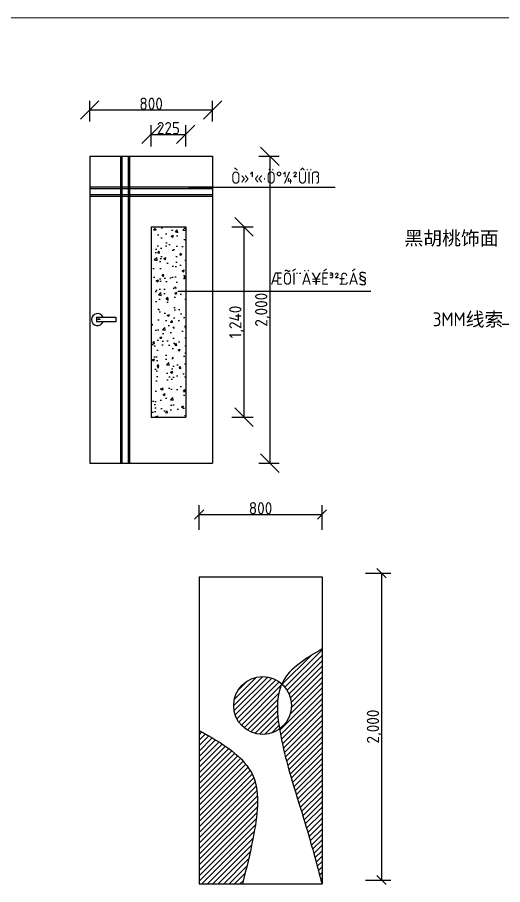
# Model space of a CAD drawing. Extents: x -42728 to 99010, y -18674 to 47645.
# Drawn here: x 17772 to 20931, y 11683 to 17334 of the extents above; entities that cross this region are included whole.
import ezdxf

# ---------------------------------------------------------------- set-up
doc = ezdxf.new("R2010")
doc.units = 0
doc.header["$LTSCALE"] = 100
doc.header["$MEASUREMENT"] = 0
doc.layers.get('0').update_dxf_attribs({"linetype": 'CONTINUOUS'})
doc.layers.get('DEFPOINTS').update_dxf_attribs({"linetype": 'CONTINUOUS'})
for name, color, linetype in [('3', 4, 'CONTINUOUS'), ('FUN', 8, 'CONTINUOUS'), ('LAYER4', 4, 'CONTINUOUS')]:
    doc.layers.add(name, color=color, linetype=linetype)
doc.styles.get("Standard").update_dxf_attribs({"font": 'ISOCP'})
doc.dimstyles.get("Standard").update_dxf_attribs({"dimtxt": 2.5, "dimasz": 2.5, "dimexe": 1.25, "dimexo": 0.625, "dimtad": 1, "dimdec": 4, "dimdsep": 46, "dimlunit": 6, "dimtxsty": 'Standard', "dimcen": 2.5, "dimadec": 0, "dimazin": 0, "dimtfac": 1, "dimtdec": 4, "dimtmove": 0, "dimatfit": 3, "dimfxl": 1, "dimtolj": 1, "dimtzin": 0, "dimarcsym": 0})

# ---------------------------------------------------------------- blocks, each defined once
blk = doc.blocks.new('_OBLIQUE')
at = {"color": 0, "linetype": 'ByBlock'}
blk.add_line((-0.5, -0.5), (0.5, 0.5), dxfattribs=at)
blk = doc.blocks.new('*D905')
at = {"color": 2, "linetype": 'ByBlock', "transparency": 16777216}
for p, q in [((18242.5, 16655.4), (18242.5, 16790.6)), ((19042.5, 16655.4), (19042.5, 16790.6)), ((18242.5, 16730.6), (19042.5, 16730.6))]:
    blk.add_line(p, q, dxfattribs=at)
at = {"layer": 'DEFPOINTS', "color": 0, "linetype": 'ByBlock', "transparency": 16777216}
for p in [(19042.5, 16730.6), (18242.5, 15955.4), (19042.5, 15955.4)]:
    blk.add_point(p, dxfattribs=at)
at = {"color": 2, "linetype": 'ByBlock', "transparency": 16777216, "xscale": 120, "yscale": 120, "zscale": 120, "rotation": 180}
blk.add_blockref('_OBLIQUE', (18242.5, 16730.6), dxfattribs=at)
at = {"color": 2, "linetype": 'ByBlock', "transparency": 16777216, "xscale": 120, "yscale": 120, "zscale": 120}
blk.add_blockref('_OBLIQUE', (19042.5, 16730.6), dxfattribs=at)
at = {"color": 1, "linetype": 'ByBlock', "transparency": 16777216, "insert": (18642.5, 16771.2), "char_height": 80, "attachment_point": 5}
blk.add_mtext('\\A1;800', dxfattribs=at)
blk = doc.blocks.new('*D918')
at = {"color": 2, "linetype": 'ByBlock', "transparency": 16777216}
for p, q in [((19342.7, 16429), (19475, 16429)), ((19415, 16429), (19415, 14429)), ((19342.7, 14429), (19475, 14429))]:
    blk.add_line(p, q, dxfattribs=at)
at = {"layer": 'DEFPOINTS', "color": 0, "linetype": 'ByBlock', "transparency": 16777216}
for p in [(18642.7, 16429), (18642.7, 14429), (19415, 14429)]:
    blk.add_point(p, dxfattribs=at)
at = {"color": 2, "linetype": 'ByBlock', "transparency": 16777216, "xscale": 120, "yscale": 120, "zscale": 120}
for p, rotation in [((19415, 16429), 90), ((19415, 14429), 270)]:
    blk.add_blockref('_OBLIQUE', p, dxfattribs=dict(at, rotation=rotation))
at = {"color": 1, "linetype": 'ByBlock', "transparency": 16777216, "insert": (19368.4, 15429), "char_height": 80, "attachment_point": 5, "rotation": 90}
blk.add_mtext('\\A1;2,000', dxfattribs=at)
blk = doc.blocks.new('*D919')
at = {"color": 2, "linetype": 'ByBlock', "transparency": 16777216}
for p, q in [((19167.7, 15969), (19306.4, 15969)), ((19246.4, 15969), (19246.4, 14729)), ((19167.7, 14729), (19306.4, 14729))]:
    blk.add_line(p, q, dxfattribs=at)
at = {"layer": 'DEFPOINTS', "color": 0, "linetype": 'ByBlock', "transparency": 16777216}
for p in [(18467.7, 15969), (18467.7, 14729), (19246.4, 14729)]:
    blk.add_point(p, dxfattribs=at)
at = {"color": 2, "linetype": 'ByBlock', "transparency": 16777216, "xscale": 120, "yscale": 120, "zscale": 120}
for p, rotation in [((19246.4, 15969), 90), ((19246.4, 14729), 270)]:
    blk.add_blockref('_OBLIQUE', p, dxfattribs=dict(at, rotation=rotation))
at = {"color": 1, "linetype": 'ByBlock', "transparency": 16777216, "insert": (19199.8, 15349), "char_height": 80, "attachment_point": 5, "rotation": 90}
blk.add_mtext('\\A1;1,240', dxfattribs=at)
blk = doc.blocks.new('*D920')
at = {"color": 2, "linetype": 'ByBlock', "transparency": 16777216}
for p, q in [((18642.5, 16492.8), (18642.5, 16631.4)), ((18867.5, 16492.8), (18867.5, 16631.4)), ((18642.5, 16571.4), (18867.5, 16571.4))]:
    blk.add_line(p, q, dxfattribs=at)
at = {"layer": 'DEFPOINTS', "color": 0, "linetype": 'ByBlock', "transparency": 16777216}
for p in [(18867.5, 16571.4), (18642.5, 15792.8), (18867.5, 15792.8)]:
    blk.add_point(p, dxfattribs=at)
at = {"color": 2, "linetype": 'ByBlock', "transparency": 16777216, "xscale": 120, "yscale": 120, "zscale": 120, "rotation": 180}
blk.add_blockref('_OBLIQUE', (18642.5, 16571.4), dxfattribs=at)
at = {"color": 2, "linetype": 'ByBlock', "transparency": 16777216, "xscale": 120, "yscale": 120, "zscale": 120}
blk.add_blockref('_OBLIQUE', (18867.5, 16571.4), dxfattribs=at)
at = {"color": 1, "linetype": 'ByBlock', "transparency": 16777216, "insert": (18755, 16612), "char_height": 80, "attachment_point": 5}
blk.add_mtext('\\A1;225', dxfattribs=at)
blk = doc.blocks.new('*D922')
at = {"color": 2, "linetype": 'ByBlock', "transparency": 16777216}
for p, q in [((20037.1, 13713), (20202.4, 13713)), ((20142.4, 13713), (20142.4, 11713)), ((20037.1, 11713), (20202.4, 11713))]:
    blk.add_line(p, q, dxfattribs=at)
at = {"layer": 'DEFPOINTS', "color": 0, "linetype": 'ByBlock', "transparency": 16777216}
for p in [(19337.1, 13713), (19337.1, 11713), (20142.4, 11713)]:
    blk.add_point(p, dxfattribs=at)
at = {"color": 2, "linetype": 'ByBlock', "transparency": 16777216, "xscale": 60, "yscale": 60, "zscale": 60}
for p, rotation in [((20142.4, 13713), 90), ((20142.4, 11713), 270)]:
    blk.add_blockref('_OBLIQUE', p, dxfattribs=dict(at, rotation=rotation))
at = {"color": 1, "linetype": 'ByBlock', "transparency": 16777216, "insert": (20095.7, 12713), "char_height": 80, "attachment_point": 5, "rotation": 90}
blk.add_mtext('\\A1;2,000', dxfattribs=at)
blk = doc.blocks.new('*D923')
at = {"color": 2, "linetype": 'ByBlock', "transparency": 16777216}
for p, q in [((18954.9, 13995.7), (18954.9, 14154.8)), ((19754.9, 13995.7), (19754.9, 14154.8)), ((18954.9, 14094.8), (19754.9, 14094.8))]:
    blk.add_line(p, q, dxfattribs=at)
at = {"layer": 'DEFPOINTS', "color": 0, "linetype": 'ByBlock', "transparency": 16777216}
for p in [(19754.9, 14094.8), (18954.9, 13295.7), (19754.9, 13295.7)]:
    blk.add_point(p, dxfattribs=at)
at = {"color": 2, "linetype": 'ByBlock', "transparency": 16777216, "xscale": 60, "yscale": 60, "zscale": 60, "rotation": 180}
blk.add_blockref('_OBLIQUE', (18954.9, 14094.8), dxfattribs=at)
at = {"color": 2, "linetype": 'ByBlock', "transparency": 16777216, "xscale": 60, "yscale": 60, "zscale": 60}
blk.add_blockref('_OBLIQUE', (19754.9, 14094.8), dxfattribs=at)
at = {"color": 1, "linetype": 'ByBlock', "transparency": 16777216, "insert": (19354.9, 14135.4), "char_height": 80, "attachment_point": 5}
blk.add_mtext('\\A1;800', dxfattribs=at)

msp = doc.modelspace()

# ---------------------------------------------------------------- hatches: boundary and pattern name
h = msp.add_hatch()
h.set_pattern_fill('AR-CONC', color=1, scale=20, style=0)
h.set_pattern_definition([(50, (14912.3, -4296.02), (143.45204, -12.5504), [15, -165]), (355, (14912.3, -4296.02), (-27.7503, 150.4384), [12, -132]), (100.4514, (14924.26, -4297.07), (115.7019, 137.8879), [12.748, -140.2284]), (46.1842, (14912.3, -4256.02), (213.4482, -33.1038), [22.5, -247.5]), (96.6356, (14930.1, -4258.78), (186.9325, 194.8236), [19.122, -210.3426]), (351.1842, (14912.3, -4256.02), (186.9324, 194.8237), [18, -198]), (21, (14932.3, -4266.02), (119.3814, -80.5238), [15, -165]), (326, (14932.3, -4266.02), (48.6631, 145.03), [12, -132]), (71.4514, (14942.25, -4272.73), (168.0445, 64.5061), [12.748, -140.2284]), (37.5, (14912.304, -4296.023), (2.43197, 66.57877), [0, -130.4, 0, -134, 0, -132.5]), (7.5, (14912.304, -4296.02), (52.6139, 78.88234), [0, -76.4, 0, -127.4, 0, -50.5]), (327.5, (14867.704, -4296.023), (106.76449, -4.51097), [0, -50, 0, -156, 0, -207]), (317.5, (14847.7, -4296.02), (116.63723, 20.021), [0, -65, 0, -103.6, 0, -147])])
h.paths.add_polyline_path([(18867.49422, 15969.01685), (18642.49422, 15969.01685), (18642.49422, 14729.01685), (18867.49422, 14729.01685)])
at = {"layer": 'LAYER4'}
h = msp.add_hatch(dxfattribs=at)
h.set_pattern_fill('ANSI31', color=1, scale=200, style=0)
h.set_pattern_definition([(45, (5410.76, -7106.851), (-17.67767, 17.67767), [])])
edge = h.paths.add_edge_path()
edge.add_spline(control_points=[(19478.088, 12697.06874), (19481.97958, 12673.6277), (19524.92072, 12450.61469), (19634.24963, 12137.22514), (19719.24569, 11820.98248), (19754.85917, 11688.47634)], knot_values=[644.4060376585, 644.4060376585, 644.4060376585, 644.4060376585, 710.6838810812, 1277.2200008447, 1685.7915803035, 1685.7915803035, 1685.7915803035, 1685.7915803035], degree=3, periodic=0)
edge.add_line((19754.85917, 11688.47634), (19754.85917, 13218.62896))
edge.add_spline(control_points=[(19754.85917, 13218.62896), (19650.59511, 13157.09453), (19541.67646, 13092.81305), (19494.79907, 12995.31724), (19492.90511, 12991.09326)], knot_values=[0, 0, 0, 0, 334.2863627431, 349.2097137517, 349.2097137517, 349.2097137517, 349.2097137517], degree=3, periodic=0)
edge.add_arc((19368.24303, 12849.98989), 188.28382, 0, 48.54002749, ccw=False)
edge.add_arc((19368.24303, 12849.98989), 188.28382, 305.69010928, 360, ccw=False)
edge = h.paths.add_edge_path()
edge.add_spline(control_points=[(19478.088, 12697.06874), (19460.75517, 12801.47333), (19455.44101, 12907.53936), (19492.90511, 12991.09326)], knot_values=[349.2097137517, 349.2097137517, 349.2097137517, 349.2097137517, 644.4060376585, 644.4060376585, 644.4060376585, 644.4060376585], degree=3, periodic=0)
edge.add_arc((19368.24303, 12849.98989), 188.28382, 48.54002749, 180)
edge.add_arc((19368.24303, 12849.98989), 188.28382, 180, 305.69010928)
edge = h.paths.add_edge_path()
edge.add_spline(control_points=[(19237.5671, 11688.47634), (19261.76192, 11786.35427), (19317.20698, 12010.65224), (19379.27735, 12448.175), (19103.02365, 12604.58709), (18954.85917, 12688.47634)], knot_values=[0, 0, 0, 0, 309.1948316533, 708.5537078917, 1170.5035961136, 1170.5035961136, 1170.5035961136, 1170.5035961136], degree=3, periodic=0)
edge.add_line((18954.85917, 12688.47634), (18954.85917, 11688.47634))
edge.add_line((18954.85917, 11688.47634), (19237.5671, 11688.47634))

# ---------------------------------------------------------------- linework, layer by layer
msp.add_line((5720.2478, 17333.99018), (36688.13139, 17329.67949))
at = {"color": 2}
for p, q in [((18887.66159, 16226.83747), (19839.47847, 16226.83747)), ((18816.84422, 15550.67137), (20072.96035, 15550.67137)), ((18954.85917, 13688.47634), (18954.85917, 11688.47634)), ((18954.85917, 13688.47634), (19754.85917, 13688.47634)), ((19754.85917, 13688.47634), (19754.85917, 11688.47634)), ((18954.85917, 11688.47634), (19754.85917, 11688.47634))]:
    msp.add_line(p, q, dxfattribs=at)
msp.add_circle((19368.24303, 12849.98989), 188.28382, dxfattribs=at)
for points in [[(19754.85917, 13218.62896), (19498.91895, 13003.58948), (19491.23219, 12627.27046), (19644.96839, 12081.99223), (19754.85917, 11688.47634)], [(18954.85917, 12688.47634), (19306.74844, 12389.19113), (19306.74844, 11989.83225), (19237.5671, 11688.47634)]]:
    msp.add_spline(points, degree=3, dxfattribs=at)
at = {"layer": '3'}
for p, q in [((18242.49422, 16429.01685), (19042.49422, 16429.01685)), ((18242.49422, 16429.01685), (18242.49422, 14429.01685)), ((18442.49422, 16429.01685), (18442.49422, 14479.01685)), ((18442.49422, 16429.01685), (18442.49422, 14429.01685)), ((18452.49422, 16429.01685), (18452.49422, 14429.01685)), ((18492.49422, 16429.01685), (18492.49422, 14429.01685)), ((18492.49422, 16429.01685), (18492.49422, 14479.01685)), ((18502.49422, 16429.01685), (18502.49422, 14429.01685)), ((19042.49422, 16429.01685), (19042.49422, 14429.01685)), ((18242.49422, 16229.01685), (19042.49422, 16229.01685)), ((18242.49422, 16219.01685), (19042.49422, 16219.01685)), ((18242.49422, 16179.01685), (19042.49422, 16179.01685)), ((18242.49422, 16169.01685), (19042.49422, 16169.01685)), ((18642.49422, 15969.01685), (18642.49422, 14729.01685)), ((18642.49422, 15969.01685), (18867.49422, 15969.01685)), ((18867.49422, 15969.01685), (18867.49422, 14729.01685)), ((18642.49422, 14729.01685), (18867.49422, 14729.01685)), ((18242.49422, 14429.01685), (19042.49422, 14429.01685))]:
    msp.add_line(p, q, dxfattribs=at)
at = {"layer": '3', "color": 4}
for p, q in [((18286.79957, 15380.74079), (18412.36385, 15380.74079)), ((18286.79957, 15380.74079), (18286.79957, 15349.91254)), ((18412.36385, 15349.91254), (18286.79957, 15349.91254)), ((18295.03759, 15370.18751), (18308.76817, 15370.18751)), ((18295.03759, 15366.07292), (18295.03759, 15370.18751)), ((18308.76817, 15366.07292), (18295.03759, 15366.07292)), ((18308.76817, 15370.18751), (18308.76817, 15366.07292))]:
    msp.add_line(p, q, dxfattribs=at)
msp.add_arc((18293.72392, 15364.97409), 38.99932, 23.84610833, 337.28172423, dxfattribs=at)
at = {"layer": 'FUN', "color": 3}
msp.add_line((18412.36385, 15380.74079), (18412.36385, 15349.91254), dxfattribs=at)

# ---------------------------------------------------------------- texts
at = {"color": 1}
for s, p in [('黑胡桃饰面', (20290.97362, 15850.46033)), ('3MM线索', (20475.18997, 15321.49615))]:
    msp.add_text(s, height=90, dxfattribs=at).set_placement(p)
at = {"color": 1, "char_height": 80, "width": 865, "attachment_point": 1}
for s, insert in [('Ò»¹«·Ö°¼²ÛÏß', (19163.18634, 16329.66376)), ('ÆÕÍ¨Ä¥É³²£Á§', (19418.8793, 15671.47352))]:
    msp.add_mtext(s, dxfattribs=dict(at, insert=insert))

# ---------------------------------------------------------------- dimensions: what is measured, and where the dimension line sits
dim = msp.add_linear_dim(base=(19754.85917, 14094.79435), p1=(18954.85917, 13295.71098), p2=(19754.85917, 13295.71098), dimstyle='Standard', override={"dimtxt": 80, "dimasz": 60, "dimexe": 60, "dimexo": 700, "dimdec": 0, "dimblk1": 'OBLIQUE', "dimblk2": 'OBLIQUE', "dimsah": 1, "dimclrd": 2, "dimclre": 2, "dimclrt": 1, "dimtdec": 0, "dimtmove": 1})
dim.commit()
dim.dimension.update_dxf_attribs({"geometry": '*D923', "text_midpoint": (19354.85917, 14135.41935)})
dim = msp.add_linear_dim(base=(20142.37221, 11713.0242), p1=(19337.12502, 13713.0242), p2=(19337.12502, 11713.0242), angle=90, dimstyle='Standard', override={"dimtxt": 80, "dimasz": 60, "dimexe": 60, "dimexo": 700, "dimdec": 0, "dimblk1": 'OBLIQUE', "dimblk2": 'OBLIQUE', "dimsah": 1, "dimclrd": 2, "dimclre": 2, "dimclrt": 1, "dimtdec": 0, "dimtmove": 1})
dim.commit()
dim.dimension.update_dxf_attribs({"geometry": '*D922', "text_midpoint": (20095.73933, 12713.0242)})
at = {"layer": 'LAYER4'}
for base, p1, p2, picture, middle in [((19042.49422, 16730.5946), (18242.49422, 15955.40708), (19042.49422, 15955.40708), '*D905', (18642.49422, 16771.2196)), ((18867.49422, 16571.40466), (18642.49422, 15792.7899), (18867.49422, 15792.7899), '*D920', (18754.99422, 16612.03753))]:
    dim = msp.add_linear_dim(base=base, p1=p1, p2=p2, dimstyle='Standard', override={"dimtxt": 80, "dimasz": 120, "dimexe": 60, "dimexo": 700, "dimdec": 0, "dimblk1": 'OBLIQUE', "dimblk2": 'OBLIQUE', "dimsah": 1, "dimclrd": 2, "dimclre": 2, "dimclrt": 1, "dimtdec": 0, "dimtmove": 1}, dxfattribs=at)
    dim.commit()
    dim.dimension.update_dxf_attribs({"geometry": picture, "text_midpoint": middle})
for base, p1, p2, picture, middle in [((19415.03591, 14429.01685), (18642.7231, 16429.01685), (18642.7231, 14429.01685), '*D918', (19368.40303, 15429.01685)), ((19246.44169, 14729.01685), (18467.7231, 15969.01685), (18467.7231, 14729.01685), '*D919', (19199.80882, 15349.01685))]:
    dim = msp.add_linear_dim(base=base, p1=p1, p2=p2, angle=90, dimstyle='Standard', override={"dimtxt": 80, "dimasz": 120, "dimexe": 60, "dimexo": 700, "dimdec": 0, "dimblk1": 'OBLIQUE', "dimblk2": 'OBLIQUE', "dimsah": 1, "dimclrd": 2, "dimclre": 2, "dimclrt": 1, "dimtdec": 0, "dimtmove": 1}, dxfattribs=at)
    dim.commit()
    dim.dimension.update_dxf_attribs({"geometry": picture, "text_midpoint": middle})

# ---------------------------------------------------------------- leaders
at = {"color": 2}
msp.add_leader([(21690.29729, 15333.15671), (20927.63068, 15333.15671)], dimstyle='Standard', override={"dimtxt": 120, "dimasz": 60, "dimexe": 60, "dimexo": 600, "dimtih": 0, "dimdec": 0, "dimclrd": 2, "dimclre": 2, "dimclrt": 1, "dimtdec": 0, "dimldrblk": 'DOT'}, dxfattribs=at)

doc.saveas('drawing.dxf')
